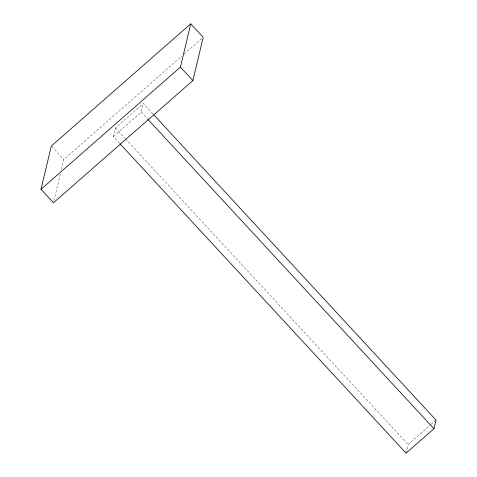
<?xml version="1.0" encoding="UTF-8"?>
<svg xmlns="http://www.w3.org/2000/svg" width="477" height="477" viewBox="0 0 477 477"><rect width="100%" height="100%" fill="white"/><g stroke="black" fill="none" stroke-linecap="round" stroke-linejoin="round"><path stroke-width="0.36" stroke-dasharray="2.38 1.79" d="M53.979 200.608L60.501 173.234M61.36 169.627L63.763 159.545L181.916 55.982M119.423 143.154L113.353 136.595L115.416 127.949L143.303 103.509L153.415 114.444M113.353 136.595L141.24 112.155L143.303 103.509M406.058 453.15L408.115 444.504L430.427 424.953M184.158 54.02L202.075 38.315M430.981 424.464L436.002 420.064M141.24 112.155L147.31 118.713M115.416 127.949L125.022 138.336M125.529 138.885L408.115 444.504M51.796 146.6L63.763 159.545"/><path stroke-width="0.72" d="M40.998 189.291L51.295 146.063L190.728 23.85L203.196 37.331L192.893 80.559L53.466 202.773L40.998 189.291L180.431 67.078L190.728 23.85M119.93 143.702L406.058 453.15L433.939 428.71L436.002 420.064L153.916 114.987M180.431 67.078L192.893 80.559M147.816 119.262L433.939 428.71"/></g></svg>
